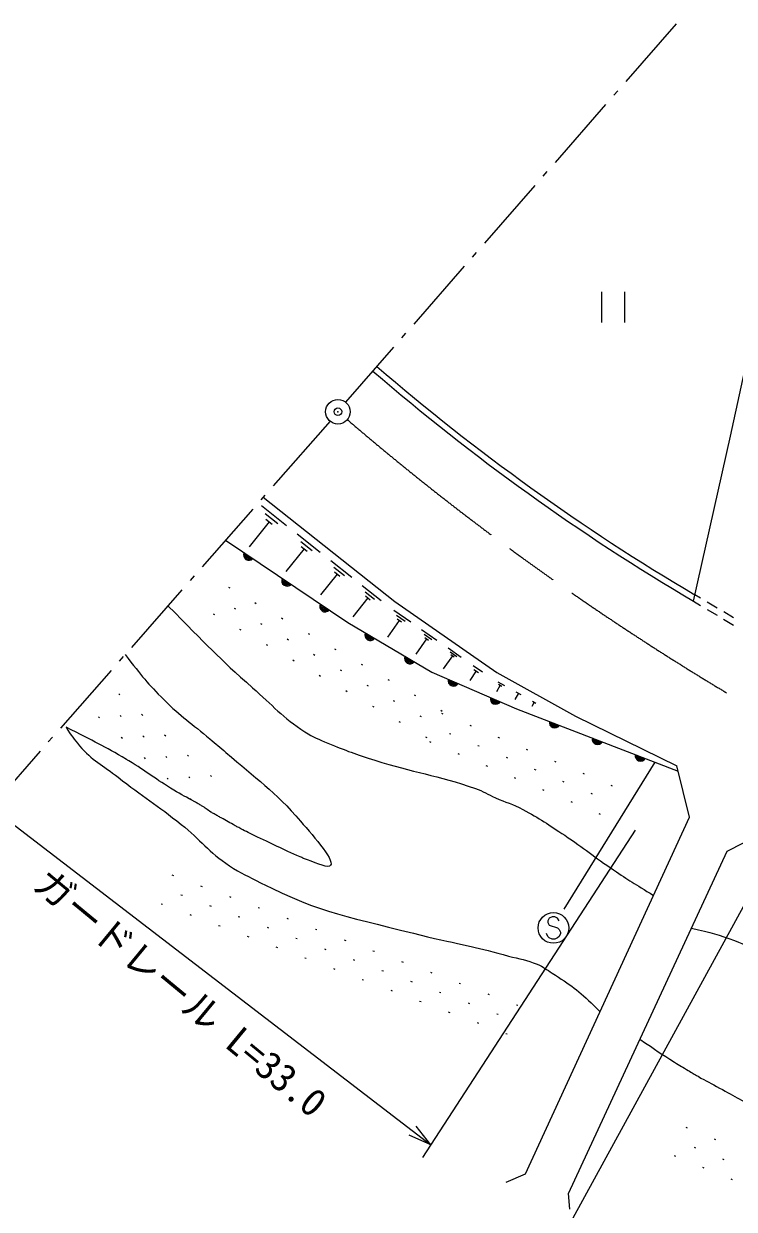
# Model space of a CAD drawing. Units: millimetres, scale not verified. Extents: x 40000 to 680000, y 20000 to 380000.
# Drawn here: x 163350 to 209668, y 263146 to 340418 of the extents above; entities that cross this region are included whole.
import ezdxf
from ezdxf.enums import TextEntityAlignment as Align

# ---------------------------------------------------------------- set-up
doc = ezdxf.new("R2010")
doc.units = ezdxf.units.MM
doc.header["$LTSCALE"] = 1000
doc.header["$PDMODE"] = 32
doc.header["$PDSIZE"] = 500
doc.linetypes.add('CHAIN', pattern=[18.5, 12, -1.5, 3.5, -1.5])
for name, color, linetype, lineweight in [('M-BGD', 7, 'Continuous', 25), ('M-BMK', 2, 'CHAIN', 13), ('M-BMK-HTXT', 7, 'Continuous', 13), ('M-BMK-SRVR', 3, 'Continuous', 25), ('M-STR-HTXT', 7, 'Continuous', 13), ('M-STR-STRC', 7, 'Continuous', 25)]:
    doc.layers.add(name, color=color, linetype=linetype, lineweight=lineweight)
doc.layers.add('M-OTRS', color=6, linetype='Continuous')
doc.styles.add('ＭＳ ゴシック', font='')
doc.styles.get('ＭＳ ゴシック').set_extended_font_data('MS Gothic')

msp = doc.modelspace()

# ---------------------------------------------------------------- linework, layer by layer
at = {"layer": 'M-BGD'}
for p, q in [((201015, 322952), (201015, 320952)), ((202515, 322952), (202515, 320952)), ((178853, 309013), (180485, 307717)), ((179099, 308485), (179915, 307837)), ((179345, 307957), (178049, 306325)), ((179141, 308119), (179549, 307795)), ((181181, 307164), (182674, 305978)), ((181631, 306198), (180445, 304705)), ((181406, 306681), (182152, 306088)), ((181444, 306346), (181817, 306050)), ((183365, 305429), (184728, 304347)), ((183776, 304547), (182694, 303185)), ((183571, 304988), (184252, 304447)), ((183606, 304683), (183946, 304412)), ((176695, 303692), (176781, 303641)), ((185416, 303800), (186655, 302816)), ((185789, 302999), (184805, 301760)), ((185603, 303399), (186222, 302907)), ((185634, 303121), (185944, 302876)), ((207475, 302972), (207100, 303195)), ((177059, 302325), (177145, 302275)), ((178425, 302689), (178512, 302639)), ((187474, 302189), (188577, 301424)), ((207016, 302777), (207472, 302503)), ((207901, 302247), (208545, 301861)), ((208549, 302334), (207904, 302717)), ((175692, 301961), (175779, 301911)), ((180156, 301687), (180242, 301636)), ((187834, 301531), (187069, 300428)), ((187654, 301860), (188205, 301477)), ((187697, 301626), (187972, 301435)), ((208974, 301605), (209617, 301219)), ((209624, 301695), (208979, 302079)), ((177423, 300958), (177509, 300908)), ((178789, 301323), (178876, 301272)), ((181886, 300684), (181973, 300634)), ((189286, 300931), (190284, 300238)), ((189449, 300633), (189948, 300287)), ((179153, 299956), (179240, 299906)), ((180520, 300320), (180606, 300270)), ((189612, 300335), (188919, 299337)), ((189487, 300422), (189737, 300249)), ((182250, 299318), (182337, 299267)), ((183617, 299682), (183704, 299631)), ((191291, 299221), (190695, 298362)), ((191011, 299734), (191870, 299138)), ((191151, 299477), (191581, 299179)), ((191184, 299296), (191399, 299147)), ((180884, 298953), (180970, 298903)), ((183981, 298315), (184068, 298265)), ((185348, 298679), (185434, 298629)), ((192651, 298596), (193262, 298171)), ((192697, 298337), (193003, 298124)), ((182614, 297951), (182701, 297901)), ((187078, 297677), (187165, 297627)), ((192850, 298230), (192426, 297619)), ((194255, 297527), (194681, 297290)), ((169545, 296736), (169620, 296670)), ((184345, 296949), (184432, 296898)), ((185712, 297313), (185798, 297262)), ((194409, 297302), (194172, 296877)), ((194302, 297362), (194515, 297243)), ((195592, 296782), (195360, 296367)), ((195426, 296875), (195758, 296690)), ((187442, 296310), (187529, 296260)), ((188809, 296674), (188895, 296624)), ((196623, 296207), (196465, 295924)), ((196510, 296271), (196737, 296144)), ((168215, 295243), (168289, 295177)), ((169627, 295324), (169701, 295258)), ((171038, 295406), (171113, 295339)), ((186076, 295946), (186162, 295896)), ((189173, 295308), (189259, 295257)), ((190539, 295672), (190626, 295622)), ((190580, 295478), (190672, 295439)), ((187806, 294944), (187893, 294893)), ((192421, 294696), (192513, 294657)), ((169708, 293913), (169783, 293846)), ((171120, 293994), (171194, 293927)), ((172532, 294075), (172606, 294009)), ((189537, 293941), (189623, 293891)), ((189799, 293637), (189891, 293598)), ((191110, 294166), (191202, 294127)), ((194262, 293914), (194354, 293875)), ((192951, 293385), (193043, 293345)), ((196103, 293132), (196195, 293093)), ((171201, 292582), (171276, 292516)), ((172613, 292663), (172688, 292597)), ((174025, 292745), (174100, 292678)), ((191639, 292855), (191731, 292816)), ((194792, 292603), (194884, 292564)), ((197944, 292350), (198036, 292311)), ((174106, 291333), (174181, 291266)), ((175518, 291414), (175593, 291348)), ((193480, 292073), (193572, 292034)), ((196632, 291821), (196725, 291782)), ((199785, 291569), (199877, 291529)), ((206751, 288701), (205930, 292058)), ((172694, 291252), (172769, 291185)), ((195321, 291291), (195413, 291252)), ((198473, 291039), (198565, 291000)), ((201626, 290787), (201718, 290748)), ((174188, 289921), (174262, 289855)), ((197162, 290510), (197254, 290470)), ((200314, 290257), (200406, 290218)), ((199003, 289728), (199095, 289689)), ((200844, 288946), (200936, 288907)), ((173012, 284934), (173106, 284898)), ((173596, 283645), (173690, 283610)), ((174884, 284229), (174978, 284194)), ((172308, 283062), (172401, 283027)), ((175468, 282941), (175561, 282905)), ((176756, 283524), (176849, 283489)), ((178628, 282820), (178721, 282784)), ((174179, 282357), (174273, 282322)), ((177339, 282236), (177433, 282201)), ((180499, 282115), (180593, 282080)), ((176051, 281652), (176145, 281617)), ((179211, 281531), (179305, 281496)), ((182371, 281410), (182465, 281375)), ((177923, 280948), (178017, 280913)), ((181083, 280827), (181177, 280791)), ((184243, 280706), (184337, 280670)), ((179795, 280243), (179888, 280208)), ((182955, 280122), (183048, 280087)), ((186115, 280001), (186208, 279966)), ((181667, 279538), (181760, 279503)), ((184826, 279417), (184920, 279382)), ((187986, 279296), (188080, 279261)), ((183538, 278834), (183632, 278799)), ((186698, 278713), (186792, 278677)), ((189858, 278592), (189952, 278556)), ((185410, 278129), (185504, 278094)), ((187282, 277424), (187375, 277389)), ((188570, 278008), (188664, 277973)), ((191730, 277887), (191824, 277852)), ((189154, 276720), (189247, 276685)), ((190442, 277303), (190535, 277268)), ((193602, 277182), (193695, 277147)), ((191025, 276015), (191119, 275980)), ((192313, 276599), (192407, 276563)), ((194185, 275894), (194279, 275859)), ((195473, 276478), (195567, 276442)), ((192897, 275311), (192991, 275275)), ((194769, 274606), (194862, 274571)), ((206512, 268502), (206604, 268463)), ((208360, 267736), (208452, 267698)), ((205747, 266654), (205839, 266615)), ((207053, 267195), (207146, 267157)), ((207595, 265889), (207687, 265850)), ((208901, 266430), (208994, 266392)), ((209443, 265123), (209535, 265085))]:
    msp.add_line(p, q, dxfattribs=at)
for points in [[(207016, 302777), (209413, 313530), (214076, 334900)], [(178967, 309561), (187536, 302755), (194187, 298138), (199314, 295280), (205930, 292058)], [(176510, 306764), (184467, 301385), (189957, 298146), (195482, 295773), (206006, 291707)], [(194803, 264904), (196066, 265450), (206751, 288701)], [(198939, 263147), (198862, 264178), (209197, 286497), (213412, 288633)]]:
    msp.add_lwpolyline(points, dxfattribs=at)
for centre, radius, start, end in [((280132, 426689), 143876, 229.19725, 239.45674), ((279813, 426284), 142962, 229.18808, 239.42842), ((178033, 305800), 354, 154.73583, 317.141), ((178033, 305800), 283, 156.95987, 314.91697), ((178033, 305800), 212, 160.70619, 311.17064), ((178033, 305800), 142, 168.41792, 303.45891), ((178033, 305800), 100, 178.73558, 293.14125), ((180518, 304119), 354, 154.73583, 317.141), ((180518, 304119), 283, 156.95987, 314.91697), ((180518, 304119), 212, 160.70619, 311.17064), ((180518, 304119), 142, 168.41792, 303.45891), ((180518, 304119), 100, 178.73558, 293.14125), ((183004, 302439), 354, 154.73583, 317.141), ((183004, 302439), 283, 156.95987, 314.91697), ((183004, 302439), 212, 160.70619, 311.17064), ((183004, 302439), 142, 168.41792, 303.45891), ((183004, 302439), 100, 178.73558, 293.14125), ((185947, 300574), 354, 158.26083, 320.66601), ((185947, 300574), 283, 160.48487, 318.44197), ((185947, 300574), 212, 164.23119, 314.69564), ((185947, 300574), 142, 171.94292, 306.98391), ((185947, 300574), 100, 182.26059, 296.66625), ((188531, 299050), 354, 158.26083, 320.66601), ((188531, 299050), 283, 160.48487, 318.44197), ((188531, 299050), 212, 164.23119, 314.69564), ((188531, 299050), 142, 171.94292, 306.98391), ((188531, 299050), 100, 182.26059, 296.66625), ((191363, 297601), 354, 165.55548, 327.96066), ((191363, 297601), 283, 167.77952, 325.73662), ((191363, 297601), 212, 171.52585, 321.99029), ((191363, 297601), 142, 179.23757, 314.27856), ((191363, 297601), 100, 189.55524, 303.9609), ((194119, 296417), 354, 165.55548, 327.96066), ((194119, 296417), 283, 167.77952, 325.73662), ((194119, 296417), 212, 171.52585, 321.99029), ((194119, 296417), 142, 179.23757, 314.27856), ((194119, 296417), 100, 189.55524, 303.9609), ((197965, 294872), 354, 167.67347, 330.07865), ((197965, 294872), 283, 169.89751, 327.85461), ((197965, 294872), 212, 173.64384, 324.10828), ((197965, 294872), 142, 181.35557, 316.39655), ((197965, 294872), 100, 191.67323, 306.07889), ((200764, 293791), 354, 167.67347, 330.07865), ((200764, 293791), 283, 169.89751, 327.85461), ((200764, 293791), 212, 173.64384, 324.10828), ((200764, 293791), 142, 181.35557, 316.39655), ((200764, 293791), 100, 191.67323, 306.07889), ((203562, 292709), 354, 167.67347, 330.07865), ((203562, 292709), 283, 169.89751, 327.85461), ((203562, 292709), 212, 173.64384, 324.10828), ((203562, 292709), 142, 181.35557, 316.39655), ((203562, 292709), 100, 191.67323, 306.07889)]:
    msp.add_arc(centre, radius, start, end, dxfattribs=at)
for points, knots in [([(172753, 302488), (175326, 299879), (176016, 299124), (178266, 297141), (179577, 295986), (180219, 295207), (181685, 294258), (182231, 293905), (182582, 293780), (183181, 293527), (184350, 293033), (185025, 292800), (186235, 292415), (188769, 291610), (190275, 291440), (192789, 290573), (193320, 290390), (193580, 290197), (194094, 289970), (194786, 289663), (195207, 289563), (195875, 289207), (196983, 288617), (197567, 288217), (198612, 287522), (199883, 286678), (200529, 286108), (201799, 285263), (202805, 284593), (203143, 284379), (204407, 283602)], [0, 0, 0, 0, 1, 1, 1, 2, 2, 2, 3, 3, 3, 4, 4, 4, 5, 5, 5, 6, 6, 6, 7, 7, 7, 8, 8, 8, 9, 9, 9, 10, 10, 10, 10]), ([(169959, 299307), (171068, 297874), (171418, 297421), (172498, 296346), (173581, 295266), (174315, 294799), (175482, 293810), (175892, 293462), (176126, 293272), (176532, 292919), (178483, 291223), (179712, 290394), (181402, 288436), (182289, 287408), (183796, 285702), (183280, 285511), (183018, 285414), (182242, 285789), (181594, 286019), (181504, 286050), (181458, 286076), (181371, 286114), (180189, 286631), (179541, 286952), (178380, 287512), (177980, 287706), (177754, 287812), (177362, 288021), (177273, 288068), (177227, 288099), (177139, 288148), (176779, 288348), (176576, 288456), (176216, 288657), (176129, 288705), (176080, 288734), (175993, 288784), (175906, 288833), (175858, 288861), (175771, 288911), (175684, 288960), (175633, 288986), (175548, 289038), (175304, 289187), (175187, 289302), (174943, 289451), (174858, 289504), (174808, 289529), (174721, 289578), (174634, 289628), (174585, 289656), (174498, 289705), (173965, 290007), (173654, 290153), (173130, 290468), (171960, 291172), (171366, 291664), (170202, 292376), (170140, 292413), (170105, 292434), (170043, 292471), (168547, 293361), (168015, 293593), (166113, 294572)], [0, 0, 0, 0, 1, 1, 1, 2, 2, 2, 3, 3, 3, 4, 4, 4, 5, 5, 5, 6, 6, 6, 7, 7, 7, 8, 8, 8, 9, 9, 9, 10, 10, 10, 11, 11, 11, 12, 12, 12, 13, 13, 13, 14, 14, 14, 15, 15, 15, 16, 16, 16, 17, 17, 17, 18, 18, 18, 19, 19, 19, 20, 20, 20, 21, 21, 21, 21]), ([(166113, 294572), (166462, 293995), (166616, 293810), (166989, 293360), (167800, 292382), (168510, 292087), (169509, 291302), (171085, 290063), (172055, 289483), (173618, 288228), (174878, 287218), (175410, 286427), (176759, 285539), (177516, 285041), (177988, 284840), (178795, 284427), (182771, 282389), (184576, 282224), (189676, 280901)], [0, 0, 0, 0, 1, 1, 1, 2, 2, 2, 3, 3, 3, 4, 4, 4, 5, 5, 5, 6, 6, 6, 6]), ([(203519, 274235), (204596, 273498), (204876, 273291), (205777, 272733), (206123, 272519), (206319, 272403), (206668, 272193), (206916, 272043), (207053, 271956), (207304, 271812), (207845, 271502), (208156, 271344), (208704, 271049), (209717, 270503), (210266, 270159), (211314, 269682), (214322, 268314), (216164, 267926), (219204, 266632), (221030, 265855), (221866, 265012), (223723, 264312), (226753, 263171), (228750, 263283), (231613, 261771), (232334, 261391), (232785, 261156), (233268, 260499), (233546, 260122), (233640, 259849), (233714, 259386), (233903, 258211), (232460, 257496), (232984, 256427), (233297, 255788), (233659, 255487), (234289, 255156), (235285, 254631), (236035, 254935), (237129, 254669), (239477, 254099), (240699, 253444), (243038, 252838), (244841, 252370), (245833, 251989), (247679, 251739), (251723, 251190), (254029, 251252), (258086, 250809), (258886, 250722), (259329, 250627), (260122, 250492), (262111, 250153), (263209, 249876), (265181, 249445), (266344, 249190), (266977, 248969), (268139, 248714), (270920, 248106), (272486, 247789), (275300, 247357), (280843, 246507), (283994, 246367), (289582, 245894), (294702, 245460), (297569, 245102), (302706, 245003), (305632, 244946), (307271, 245053), (310196, 245108), (317503, 245248), (321634, 244728), (328901, 245499), (329787, 245593), (330277, 245695), (331160, 245819), (333370, 246128), (334618, 246230), (336822, 246585), (337481, 246691), (337851, 246747), (338508, 246872), (340985, 247343), (342381, 247575), (344838, 248148), (347080, 248671), (348311, 249070), (350563, 249550), (356012, 250712), (359103, 251173), (364591, 252134), (371404, 253326), (375314, 253512), (382054, 255069), (387356, 256294), (390135, 257690), (395221, 259624), (395347, 259672), (395415, 259703), (395540, 259752), (400265, 261613), (403007, 262402), (407753, 264211), (408616, 264540), (409100, 264722), (409953, 265075), (410403, 265261), (410708, 265283), (411093, 265581), (411658, 266019), (411803, 266445), (412314, 266947), (412865, 267487), (413226, 267733), (413795, 268254), (414359, 268771), (414726, 269019), (415194, 269623), (415249, 269694), (415276, 269737), (415321, 269814), (415734, 270519), (416057, 270881), (416307, 271660), (416691, 272858), (416272, 273647), (416560, 274873), (416695, 275449), (416773, 275815), (417158, 276264), (417488, 276650), (417740, 276807), (418162, 277088), (418488, 277304), (418706, 277365), (419060, 277532), (419723, 277844), (420093, 278021), (420768, 278308), (423024, 279268), (424413, 279514), (426609, 280604), (427356, 280975), (427886, 281043), (428486, 281623), (429584, 282684), (429928, 283525), (430965, 284646), (431498, 285222), (431848, 285502), (432492, 285951), (433701, 286794), (434604, 286933), (436054, 287193), (436262, 287231), (436383, 287219), (436595, 287225), (436620, 287226), (436634, 287224), (436658, 287225), (438448, 287311), (439439, 287551), (441230, 287605), (444512, 287705), (446354, 287640), (449637, 287582), (451814, 287543), (453029, 287394), (455205, 287330), (458683, 287228), (460646, 286836), (464112, 287143), (465768, 287290), (466666, 287602), (468311, 287845), (470180, 288122), (471228, 288543), (473114, 288420), (474918, 288303), (475870, 287795), (477663, 287564), (478183, 287497), (478477, 287473), (479000, 287437), (481606, 287256), (483068, 286877), (485675, 287033), (486662, 287092), (487207, 287221), (488193, 287282), (491046, 287460), (492656, 287506), (495510, 287350), (498723, 287174), (500529, 286962), (503686, 286336), (504441, 286186), (504814, 285912), (505563, 285732), (507184, 285343), (508102, 285117), (509763, 284971), (512314, 284746), (513759, 284955), (516320, 284982), (517425, 284994), (518064, 284825), (519147, 285039), (519741, 285156), (520437, 285202), (520546, 285708), (520663, 286247), (520176, 286683), (519719, 287139), (519180, 287675), (518630, 287615), (517905, 287842), (516214, 288372), (515221, 288510), (513483, 288854), (511567, 289232), (510410, 289079), (508552, 289678), (507820, 289914), (506964, 289779), (506738, 290441), (506699, 290556), (506773, 290662), (506865, 290759), (507009, 290910), (507167, 290880), (507361, 290955), (507916, 291168), (508208, 291352), (508785, 291495), (510306, 291873), (511157, 292148), (512718, 292289), (517358, 292707), (519993, 292587), (524647, 292358), (528167, 292185), (530132, 291920), (533619, 291408), (534923, 291217), (535624, 290943), (536927, 290742), (540442, 290199), (542409, 289766), (545962, 289601), (549290, 289447), (551167, 289558), (554487, 289828), (556120, 289961), (557013, 290247), (558647, 290369), (560784, 290529), (561574, 290455), (564134, 290318)], [0, 0, 0, 0, 1, 1, 1, 2, 2, 2, 3, 3, 3, 4, 4, 4, 5, 5, 5, 6, 6, 6, 7, 7, 7, 8, 8, 8, 9, 9, 9, 10, 10, 10, 11, 11, 11, 12, 12, 12, 13, 13, 13, 14, 14, 14, 15, 15, 15, 16, 16, 16, 17, 17, 17, 18, 18, 18, 19, 19, 19, 20, 20, 20, 21, 21, 21, 22, 22, 22, 23, 23, 23, 24, 24, 24, 25, 25, 25, 26, 26, 26, 27, 27, 27, 28, 28, 28, 29, 29, 29, 30, 30, 30, 31, 31, 31, 32, 32, 32, 33, 33, 33, 34, 34, 34, 35, 35, 35, 36, 36, 36, 37, 37, 37, 38, 38, 38, 39, 39, 39, 40, 40, 40, 41, 41, 41, 42, 42, 42, 43, 43, 43, 44, 44, 44, 45, 45, 45, 46, 46, 46, 47, 47, 47, 48, 48, 48, 49, 49, 49, 50, 50, 50, 51, 51, 51, 52, 52, 52, 53, 53, 53, 54, 54, 54, 55, 55, 55, 56, 56, 56, 57, 57, 57, 58, 58, 58, 59, 59, 59, 60, 60, 60, 61, 61, 61, 62, 62, 62, 63, 63, 63, 64, 64, 64, 65, 65, 65, 66, 66, 66, 67, 67, 67, 68, 68, 68, 69, 69, 69, 70, 70, 70, 71, 71, 71, 72, 72, 72, 73, 73, 73, 74, 74, 74, 75, 75, 75, 76, 76, 76, 77, 77, 77, 78, 78, 78, 79, 79, 79, 80, 80, 80, 81, 81, 81, 82, 82, 82, 83, 83, 83, 84, 84, 84, 85, 85, 85, 86, 86, 86, 86]), ([(206873, 281478), (208206, 281146), (208618, 281068), (209686, 280656), (210382, 280389), (210742, 280168), (211436, 279894), (211706, 279787), (211868, 279753), (212136, 279640), (212955, 279293), (213385, 279036), (214172, 278623), (215373, 277992), (216018, 277584), (217227, 276970), (218545, 276301), (219316, 275992), (220632, 275317), (220820, 275221), (220924, 275166), (221109, 275063), (221197, 275015), (221244, 274985), (221332, 274936), (221517, 274834), (221622, 274780), (221809, 274682), (222960, 274077), (223614, 273755), (224768, 273156), (225666, 272690), (226139, 272369), (227059, 271949), (228422, 271327), (229230, 271078), (230655, 270614), (233982, 269531), (235975, 269317), (239245, 268074), (239578, 267947), (239758, 267858), (240072, 267692), (240161, 267645), (240206, 267611), (240295, 267565), (240404, 267510), (240469, 267487), (240581, 267438), (241499, 267035), (242018, 266822), (242936, 266421), (244156, 265889), (244763, 265364), (246057, 265051), (247069, 264807), (247658, 264771), (248695, 264674), (251346, 264426), (252851, 264539), (255503, 264296), (257800, 264085), (259125, 264090), (261356, 263503), (262814, 263121), (263610, 262792), (264952, 262106), (266339, 261396), (267080, 260872), (268198, 259785), (269114, 258894), (269491, 258268), (270330, 257305), (270525, 257082), (270632, 256955), (270835, 256739), (270934, 256635), (270973, 256555), (271094, 256478), (272683, 255472), (273790, 255306), (275580, 254730), (278127, 253912), (279681, 253946), (282331, 253585), (285783, 253115), (287735, 252994), (291201, 252639), (293061, 252448), (294096, 252244), (295965, 252171), (297222, 252123), (297928, 252184), (299186, 252197), (305312, 252259), (308744, 252227), (314869, 252375), (318598, 252465), (320702, 252333), (324412, 252718), (325601, 252842), (326261, 252970), (327434, 253197), (331695, 254022), (334059, 254600), (338313, 255461), (340348, 255873), (341482, 256134), (343529, 256482), (344631, 256669), (345254, 256740), (346360, 256897), (348219, 257160), (349262, 257300), (351126, 257529), (352340, 257678), (353024, 257732), (354242, 257852), (356831, 258106), (358319, 257982), (360874, 258472), (367932, 259826), (371616, 261701), (378582, 263465), (380652, 263990), (381834, 264186), (383926, 264613), (385602, 264956), (386545, 265129), (388220, 265474), (388755, 265584), (389064, 265608), (389588, 265761), (391519, 266327), (392564, 266760), (394454, 267450), (396405, 268162), (397519, 268515), (399416, 269361), (400137, 269682), (400614, 269757), (401229, 270252), (402289, 271107), (403062, 271520), (403677, 272735), (404110, 273590), (404216, 274203), (404089, 275153), (404009, 275750), (403900, 276120), (403516, 276584), (402608, 277682), (402226, 278723), (400843, 279064), (400541, 279138), (400358, 279109), (400047, 279096), (399162, 279056), (398668, 278988), (397789, 278872), (396752, 278734), (396201, 278498), (395181, 278266), (391000, 277317), (388689, 276620), (384461, 275907), (382476, 275572), (381353, 275329), (379340, 275332), (378540, 275333), (378089, 275355), (377295, 275455), (376799, 275517), (376516, 275544), (376034, 275676), (375413, 275847), (375184, 275984), (374521, 276332)], [0, 0, 0, 0, 1, 1, 1, 2, 2, 2, 3, 3, 3, 4, 4, 4, 5, 5, 5, 6, 6, 6, 7, 7, 7, 8, 8, 8, 9, 9, 9, 10, 10, 10, 11, 11, 11, 12, 12, 12, 13, 13, 13, 14, 14, 14, 15, 15, 15, 16, 16, 16, 17, 17, 17, 18, 18, 18, 19, 19, 19, 20, 20, 20, 21, 21, 21, 22, 22, 22, 23, 23, 23, 24, 24, 24, 25, 25, 25, 26, 26, 26, 27, 27, 27, 28, 28, 28, 29, 29, 29, 30, 30, 30, 31, 31, 31, 32, 32, 32, 33, 33, 33, 34, 34, 34, 35, 35, 35, 36, 36, 36, 37, 37, 37, 38, 38, 38, 39, 39, 39, 40, 40, 40, 41, 41, 41, 42, 42, 42, 43, 43, 43, 44, 44, 44, 45, 45, 45, 46, 46, 46, 47, 47, 47, 48, 48, 48, 49, 49, 49, 50, 50, 50, 51, 51, 51, 52, 52, 52, 53, 53, 53, 54, 54, 54, 55, 55, 55, 56, 56, 56, 57, 57, 57, 58, 58, 58, 59, 59, 59, 59]), ([(189676, 280901), (192221, 280344), (192917, 280223), (194960, 279654), (195687, 279452), (196123, 279415), (196816, 279116), (197229, 278939), (197428, 278774), (197806, 278531), (198934, 277809), (199561, 277369), (200514, 276427), (200675, 276268), (200739, 276215), (200920, 276013)], [0, 0, 0, 0, 1, 1, 1, 2, 2, 2, 3, 3, 3, 4, 4, 4, 5, 5, 5, 5])]:
    msp.add_open_spline(points, degree=3, knots=knots, dxfattribs=at)
at = {"layer": 'M-BMK'}
msp.add_arc((302077, 451864), 180764, 229.40112, 249.63956, dxfattribs=at)
at = {"layer": 'M-BMK-HTXT'}
for p, q in [((202611, 336654), (205902, 340418)), ((201821, 335750), (202085, 336051)), ((198005, 331383), (201295, 335148)), ((197215, 330479), (197478, 330781)), ((193398, 326112), (196688, 329877)), ((192608, 325209), (192871, 325510)), ((188791, 320842), (192082, 324607)), ((188002, 319938), (188265, 320240)), ((184338, 315747), (187475, 319336)), ((183318, 314515), (179605, 310288)), ((179077, 309687), (178813, 309387)), ((178285, 308786), (174985, 305029)), ((174457, 304428), (174193, 304127)), ((173665, 303526), (170366, 299770)), ((169838, 299169), (169574, 298868)), ((169046, 298267), (165746, 294511)), ((165218, 293910), (164954, 293609)), ((164426, 293008), (160714, 288781))]:
    msp.add_line(p, q, dxfattribs=at)
at = {"layer": 'M-BMK-SRVR'}
msp.add_circle((183831, 315128), 800, dxfattribs=at)
at = {"layer": 'M-OTRS'}
msp.add_point((183831, 315128), dxfattribs=at)
at = {"layer": 'M-STR-HTXT'}
for p, q in [((161216, 289353), (189892, 267351)), ((203208, 287864), (189347, 266512)), ((211011, 284247), (195226, 255411)), ((189892, 267351), (188930, 268562)), ((189892, 267351), (188474, 267967))]:
    msp.add_line(p, q, dxfattribs=at)
at = {"layer": 'M-STR-STRC'}
for p, q in [((204494, 292291), (198561, 282707)), ((197607, 282118), (197516, 281936)), ((197789, 282209), (197607, 282118)), ((197971, 282209), (197789, 282209)), ((198153, 282118), (197971, 282209)), ((198244, 281936), (198153, 282118)), ((197516, 281936), (197516, 281845)), ((197516, 281845), (197607, 281664)), ((197607, 281664), (198153, 281482)), ((198153, 281482), (198244, 281391)), ((198244, 281391), (198335, 281209)), ((197516, 280936), (197425, 281118)), ((197607, 280845), (197516, 280936)), ((197789, 280754), (197607, 280845)), ((197971, 280754), (197789, 280754)), ((198153, 280845), (197971, 280754)), ((198244, 280936), (198153, 280845)), ((198335, 281118), (198244, 280936)), ((198335, 281209), (198335, 281118))]:
    msp.add_line(p, q, dxfattribs=at)
msp.add_circle((197880, 281482), 1000, dxfattribs=at)

# ---------------------------------------------------------------- texts
at = {"layer": 'M-STR-HTXT', "style": 'ＭＳ ゴシック'}
msp.add_text('ガードレール L=33.0', height=1833, rotation=320.446, dxfattribs=at).set_placement((172631, 276157), align=Align.BOTTOM_CENTER)

doc.saveas('drawing.dxf')
